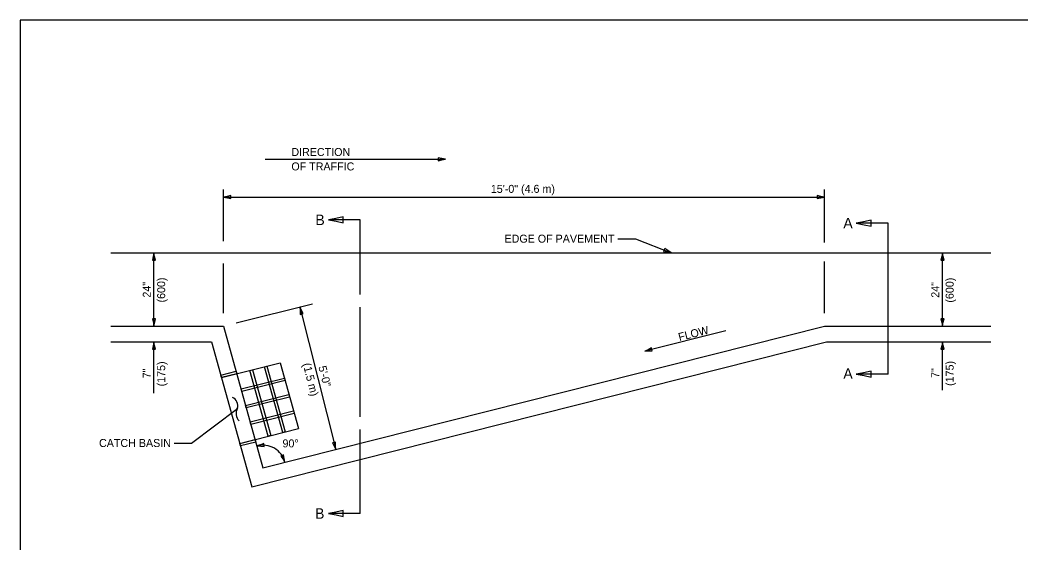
# Model space of a CAD drawing. Extents: x 2261685 to 2262315, y -3123689 to -3123289.
# Drawn here: x 2261685.1 to 2262066.5, y -3123488.5 to -3123289.2 of the extents above; entities that cross this region are included whole.
import ezdxf

# ---------------------------------------------------------------- set-up
doc = ezdxf.new("R2010")
doc.units = 0
for name, color, linetype in [('Default', 7, 'Continuous'), ('RD_Pr_Roadway_Dimensions', 7, 'Continuous'), ('RD_Pr_Roadway_Items', 7, 'Continuous'), ('RD_Pr_Roadway_Notes', 7, 'Continuous')]:
    doc.layers.add(name, color=color, linetype=linetype)

msp = doc.modelspace()

# ---------------------------------------------------------------- linework, layer by layer
at = {"layer": 'Default'}
msp.add_lwpolyline([(2261685.1, -3123689.21), (2262315.1, -3123689.21), (2262315.1, -3123289.21), (2261685.1, -3123289.21)], close=True, dxfattribs=at)
at = {"layer": 'RD_Pr_Roadway_Dimensions'}
for p, q in [((2261762.65, -3123373.52), (2261762.65, -3123353.81)), ((2261762.65, -3123356.68), (2261991.67, -3123356.68)), ((2261991.67, -3123373.93), (2261991.67, -3123353.81)), ((2261736.14, -3123405.86), (2261736.14, -3123377.86)), ((2262036.56, -3123405.86), (2262036.56, -3123377.86)), ((2261762.65, -3123400.86), (2261762.65, -3123382.03)), ((2261991.67, -3123400.86), (2261991.67, -3123381.22)), ((2261767.5, -3123404.63), (2261796.57, -3123397.31)), ((2261791.72, -3123398.52), (2261805.42, -3123452.86)), ((2261736.14, -3123431.43), (2261736.14, -3123411.86)), ((2262036.56, -3123430.27), (2262036.56, -3123411.86))]:
    msp.add_line(p, q, dxfattribs=at)
for points in [[(2261765.45, -3123357.26), (2261765.45, -3123356.68), (2261765.45, -3123356.09), (2261764.05, -3123356.43), (2261762.65, -3123356.68), (2261764.15, -3123356.95)], [(2261988.87, -3123356.09), (2261988.87, -3123356.68), (2261988.87, -3123357.26), (2261990.27, -3123356.92), (2261991.67, -3123356.68), (2261990.18, -3123356.4)], [(2261735.56, -3123380.66), (2261736.14, -3123380.66), (2261736.73, -3123380.66), (2261736.38, -3123379.26), (2261736.14, -3123377.86), (2261735.87, -3123379.35)], [(2262035.97, -3123380.66), (2262036.56, -3123380.66), (2262037.14, -3123380.66), (2262036.8, -3123379.26), (2262036.56, -3123377.86), (2262036.28, -3123379.35)], [(2261791.84, -3123401.38), (2261792.4, -3123401.24), (2261792.97, -3123401.09), (2261792.3, -3123399.82), (2261791.72, -3123398.52), (2261791.82, -3123400.04)], [(2261736.73, -3123403.06), (2261736.14, -3123403.06), (2261735.56, -3123403.06), (2261735.9, -3123404.46), (2261736.14, -3123405.86), (2261736.41, -3123404.36)], [(2262037.14, -3123403.06), (2262036.56, -3123403.06), (2262035.97, -3123403.06), (2262036.31, -3123404.46), (2262036.56, -3123405.86), (2262036.83, -3123404.36)], [(2261735.56, -3123414.65), (2261736.14, -3123414.66), (2261736.73, -3123414.66), (2261736.38, -3123413.26), (2261736.14, -3123411.86), (2261735.87, -3123413.35)], [(2262035.97, -3123414.65), (2262036.56, -3123414.66), (2262037.14, -3123414.66), (2262036.8, -3123413.26), (2262036.56, -3123411.86), (2262036.28, -3123413.35)], [(2261778.18, -3123451.75), (2261778.11, -3123451.17), (2261778.04, -3123450.59), (2261776.69, -3123451.1), (2261775.33, -3123451.51), (2261776.85, -3123451.6)], [(2261805.31, -3123450), (2261804.74, -3123450.14), (2261804.17, -3123450.29), (2261804.85, -3123451.56), (2261805.42, -3123452.86), (2261805.32, -3123451.34)], [(2261785.55, -3123454.93), (2261785, -3123455.14), (2261784.46, -3123455.36), (2261785.3, -3123456.53), (2261786.05, -3123457.74), (2261785.75, -3123456.25)]]:
    msp.add_lwpolyline(points, close=True, dxfattribs=at)
msp.add_arc((2261777.65, -3123459.86), 8.66, 14.162, 105.5241, dxfattribs=at)
at = {"layer": 'RD_Pr_Roadway_Items'}
for p, q in [((2261719.65, -3123377.86), (2262055.01, -3123377.86)), ((2261719.65, -3123405.86), (2261762.65, -3123405.86)), ((2261762.65, -3123405.86), (2261777.65, -3123459.86)), ((2261777.65, -3123459.86), (2261991.67, -3123405.86)), ((2261991.67, -3123405.86), (2262055.01, -3123405.86)), ((2261719.65, -3123411.86), (2261758.09, -3123411.86)), ((2261758.09, -3123411.86), (2261773.44, -3123467.11)), ((2261773.44, -3123467.11), (2261992.42, -3123411.86)), ((2261992.42, -3123411.86), (2262055.01, -3123411.86)), ((2261761.87, -3123425.48), (2261784.21, -3123419.85)), ((2261784.21, -3123419.85), (2261791.17, -3123444.9)), ((2261768.83, -3123450.54), (2261791.17, -3123444.9))]:
    msp.add_line(p, q, dxfattribs=at)
for points in [[(2261778.22, -3123421.37), (2261779.18, -3123421.1), (2261786.15, -3123446.16), (2261785.18, -3123446.43)], [(2261761.63, -3123424.52), (2261767.43, -3123423.05), (2261767.7, -3123424.01), (2261761.87, -3123425.48)], [(2261769.31, -3123429.8), (2261785.83, -3123425.63), (2261786.07, -3123426.6), (2261769.56, -3123430.76)], [(2261772.72, -3123422.76), (2261773.68, -3123422.5), (2261780.65, -3123447.55), (2261779.68, -3123447.81)], [(2261771.3, -3123437.03), (2261771.05, -3123436.06), (2261787.57, -3123431.89), (2261787.81, -3123432.86)], [(2261772.79, -3123442.33), (2261789.31, -3123438.16), (2261789.55, -3123439.13), (2261773.04, -3123443.29)], [(2261768.83, -3123450.54), (2261774.66, -3123449.07), (2261774.92, -3123450.03), (2261769.08, -3123451.51)]]:
    msp.add_lwpolyline(points, close=True, dxfattribs=at)
at = {"layer": 'RD_Pr_Roadway_Notes'}
for p, q in [((2261778.56, -3123342.25), (2261847.25, -3123342.25)), ((2261814.74, -3123365.36), (2261802.58, -3123365.36)), ((2261814.74, -3123393.78), (2261814.74, -3123365.36)), ((2262015.89, -3123366.64), (2262003.73, -3123366.64)), ((2262015.89, -3123424.17), (2262015.89, -3123366.64)), ((2261912.89, -3123372.53), (2261919.65, -3123372.53)), ((2261919.65, -3123372.53), (2261933.15, -3123377.86)), ((2261814.74, -3123440.38), (2261814.74, -3123398.65)), ((2261954.06, -3123407.6), (2261923.15, -3123415.4)), ((2262015.89, -3123424.17), (2262003.73, -3123424.17)), ((2261750.38, -3123450.38), (2261767.9, -3123437.18)), ((2261814.74, -3123477.25), (2261814.74, -3123445.24)), ((2261743.85, -3123450.38), (2261750.38, -3123450.38)), ((2261814.74, -3123477.25), (2261802.58, -3123477.25))]:
    msp.add_line(p, q, dxfattribs=at)
for points in [[(2261844.45, -3123341.66), (2261844.45, -3123342.25), (2261844.45, -3123342.84), (2261845.85, -3123342.49), (2261847.25, -3123342.25), (2261845.76, -3123341.98)], [(2261808.18, -3123366.54), (2261808.18, -3123365.36), (2261808.18, -3123364.19), (2261805.38, -3123364.88), (2261802.58, -3123365.36), (2261805.57, -3123365.91)], [(2262009.33, -3123367.81), (2262009.33, -3123366.64), (2262009.33, -3123365.47), (2262006.53, -3123366.16), (2262003.73, -3123366.64), (2262006.72, -3123367.19)], [(2261930.76, -3123376.29), (2261930.55, -3123376.83), (2261930.33, -3123377.37), (2261931.76, -3123377.57), (2261933.15, -3123377.86), (2261931.86, -3123377.06)], [(2261926, -3123415.28), (2261925.86, -3123414.71), (2261925.72, -3123414.14), (2261924.44, -3123414.82), (2261923.15, -3123415.4), (2261924.66, -3123415.29)], [(2262009.33, -3123425.34), (2262009.33, -3123424.17), (2262009.33, -3123423), (2262006.53, -3123423.68), (2262003.73, -3123424.17), (2262006.72, -3123424.71)], [(2261808.18, -3123478.42), (2261808.18, -3123477.25), (2261808.18, -3123476.08), (2261805.38, -3123476.76), (2261802.58, -3123477.25), (2261805.57, -3123477.79)]]:
    msp.add_lwpolyline(points, close=True, dxfattribs=at)
for centre, radius, start, end in [((2261764.65, -3123436.12), 3.41, 341.8026, 65.9888), ((2261771.71, -3123439.11), 4.27, 153.1652, 222.1679)]:
    msp.add_arc(centre, radius, start, end, dxfattribs=at)

# ---------------------------------------------------------------- texts
at = {"layer": 'RD_Pr_Roadway_Dimensions'}
for s, p in [('15\'-0" (4.6 m)', (2261864.48, -3123355.07)), ('90°', (2261785.1, -3123452.05))]:
    msp.add_text(s, height=3.048, dxfattribs=at).set_placement(p)
for s, rotation, p in [('(600)', 90, (2261740.41, -3123396.84)), ('(600)', 90, (2262040.82, -3123396.9)), ('24"', 90, (2261734.92, -3123394.97)), ('24"', 90, (2262035.34, -3123395.03)), ('(175)', 90, (2261740.41, -3123428.8)), ('(1.5 m)', 284.1578, (2261792.81, -3123420.27)), ('5\'-0"', 284.1578, (2261798.75, -3123421.37)), ('(175)', 90, (2262040.82, -3123428.63)), ('7"', 90, (2261734.92, -3123425.75)), ('7"', 90, (2262035.34, -3123425.58))]:
    msp.add_text(s, height=3.048, rotation=rotation, dxfattribs=at).set_placement(p)
at = {"layer": 'RD_Pr_Roadway_Notes'}
for s, height, p in [('DIRECTION', 3.048, (2261788.49, -3123341.03)), ('OF TRAFFIC', 3.048, (2261788.49, -3123346.52)), ('B', 4, (2261797.63, -3123367.36)), ('A', 4, (2261998.79, -3123368.59)), ('EDGE OF PAVEMENT', 3.048, (2261869.69, -3123374.05)), ('A', 4, (2261998.79, -3123425.9)), ('CATCH BASIN', 3.048, (2261715.21, -3123451.9)), ('B', 4, (2261797.51, -3123479.25))]:
    msp.add_text(s, height=height, dxfattribs=at).set_placement(p)
msp.add_text('FLOW', height=3.048, rotation=14.1618, dxfattribs=at).set_placement((2261936.34, -3123411.57))

doc.saveas('drawing.dxf')
